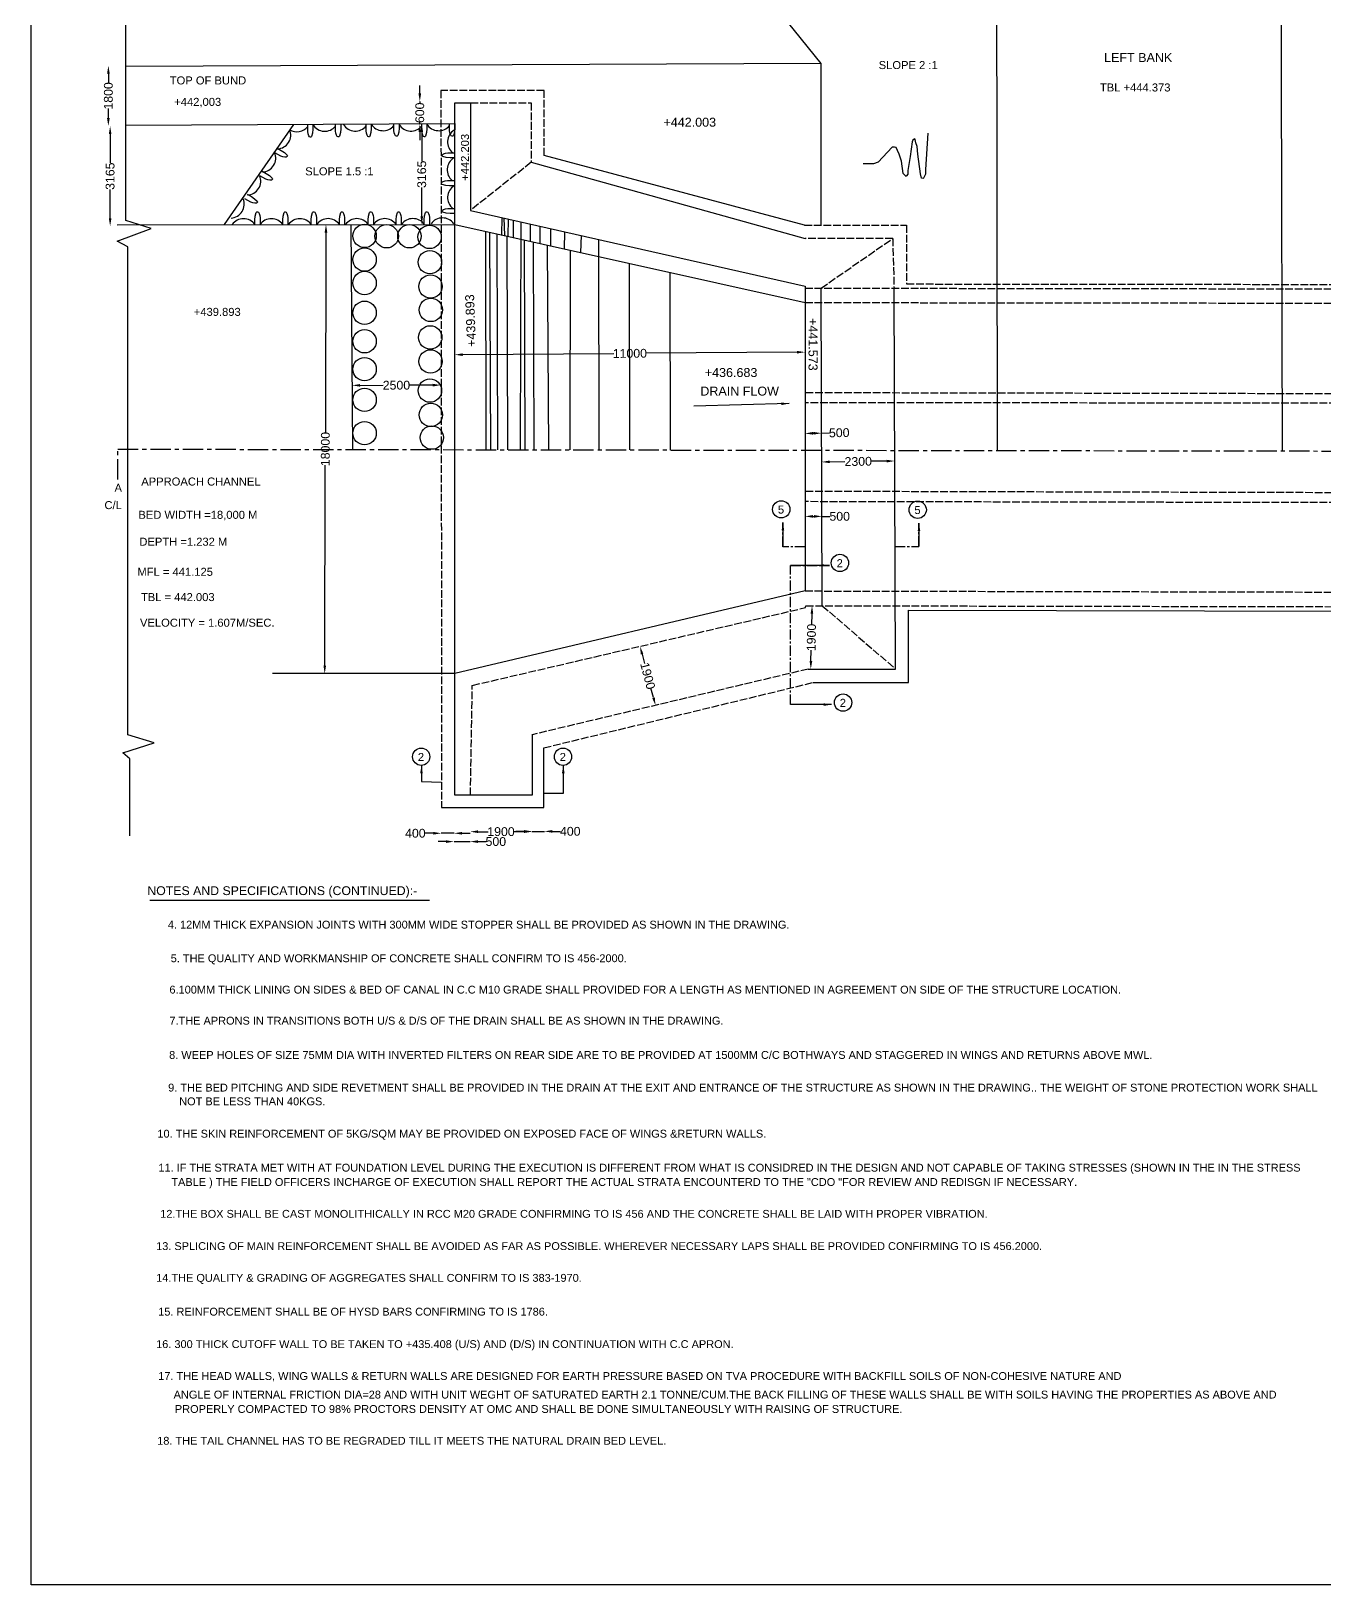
# Model space of a CAD drawing. Header units: millimetres. Extents: x 840 to 122466, y 1390 to 86476.
# Drawn here: x 840 to 41247, y 1390 to 49930 of the extents above; entities that cross this region are included whole.
import ezdxf

# ---------------------------------------------------------------- set-up
doc = ezdxf.new("R2010")
doc.units = ezdxf.units.MM
doc.linetypes.add('ACAD_ISO02W100', pattern=[15, 12, -3])
doc.linetypes.add('CENTER', pattern=[50.8, 31.75, -6.35, 6.35, -6.35])
for name, color, linetype in [('DIM', 7, 'Continuous'), ('DWG', 7, 'Continuous'), ('TXT', 7, 'Continuous')]:
    doc.layers.add(name, color=color, linetype=linetype)
doc.styles.get("Standard").update_dxf_attribs({"font": 'ARIAL.TTF'})
doc.dimstyles.new('ISO-25', dxfattribs={"dimtxt": 275, "dimasz": 250, "dimexe": 1.25, "dimexo": 0.625, "dimtad": 0, "dimdec": 0, "dimtxsty": 'Standard', "dimcen": 2.5, "dimse1": 1, "dimse2": 1, "dimadec": 0, "dimazin": 0, "dimtfac": 1, "dimtdec": 0, "dimtmove": 0, "dimatfit": 3, "dimfxl": 0, "dimarcsym": 0})

# ---------------------------------------------------------------- blocks, each defined once
blk = doc.blocks.new('*D33')
at = {"layer": 'Defpoints', "color": 0, "transparency": 16777216}
for p in [(13041, 47025), (13120, 47025), (13120, 43889)]:
    blk.add_point(p, dxfattribs=at)
at = {"layer": 'DIM', "color": 0, "lineweight": -2, "transparency": 16777216}
for p, q in [((13041, 46775), (13041, 45869)), ((13041, 44139), (13041, 45045))]:
    blk.add_line(p, q, dxfattribs=at)
at = {"layer": 'DIM', "color": 0, "transparency": 16777216}
for points in [[(13000, 46775), (13083, 46775), (13041, 47025)], [(13000, 44139), (13083, 44139), (13041, 43889)]]:
    blk.add_solid(points, dxfattribs=at)
at = {"layer": 'DIM', "color": 0, "transparency": 16777216, "insert": (13041, 45457), "char_height": 275, "attachment_point": 5, "rotation": 90}
blk.add_mtext('3165', dxfattribs=at)
blk = doc.blocks.new('*D34')
at = {"layer": 'Defpoints', "color": 0, "transparency": 16777216}
for p in [(12980, 47730), (13041, 47730), (13041, 47025)]:
    blk.add_point(p, dxfattribs=at)
at = {"layer": 'DIM', "color": 0, "lineweight": -2, "transparency": 16777216}
for p, q in [((12980, 47980), (12980, 48230)), ((12980, 47730), (12980, 47682)), ((12980, 47025), (12980, 47073)), ((12980, 46775), (12980, 46525))]:
    blk.add_line(p, q, dxfattribs=at)
at = {"layer": 'DIM', "color": 0, "transparency": 16777216}
for points in [[(12938, 47980), (13022, 47980), (12980, 47730)], [(12938, 46775), (13022, 46775), (12980, 47025)]]:
    blk.add_solid(points, dxfattribs=at)
at = {"layer": 'DIM', "color": 0, "transparency": 16777216, "insert": (12980, 47377), "char_height": 275, "attachment_point": 5, "rotation": 90}
blk.add_mtext('600', dxfattribs=at)
blk = doc.blocks.new('*D35')
at = {"layer": 'Defpoints', "color": 0, "transparency": 16777216}
for p in [(13633, 38870), (13633, 38837), (10866, 38830)]:
    blk.add_point(p, dxfattribs=at)
at = {"layer": 'DIM', "color": 0, "lineweight": -2, "transparency": 16777216}
for p, q in [((11116, 38863), (11836, 38865)), ((13383, 38869), (12663, 38867))]:
    blk.add_line(p, q, dxfattribs=at)
at = {"layer": 'DIM', "color": 0, "transparency": 16777216}
for points in [[(11116, 38905), (11116, 38822), (10866, 38863)], [(13383, 38911), (13383, 38828), (13633, 38870)]]:
    blk.add_solid(points, dxfattribs=at)
at = {"layer": 'DIM', "color": 0, "transparency": 16777216, "insert": (12250, 38866), "char_height": 275, "attachment_point": 5, "rotation": 0.1532}
blk.add_mtext('2500', dxfattribs=at)
blk = doc.blocks.new('*D36')
at = {"layer": 'Defpoints', "color": 0, "transparency": 16777216}
for p in [(10050, 43887), (10200, 43886), (10160, 29860)]:
    blk.add_point(p, dxfattribs=at)
at = {"layer": 'DIM', "color": 0, "lineweight": -2, "transparency": 16777216}
for p, q in [((10049, 43637), (10031, 37378)), ((10011, 30110), (10029, 36369))]:
    blk.add_line(p, q, dxfattribs=at)
at = {"layer": 'DIM', "color": 0, "transparency": 16777216}
for points in [[(10008, 43637), (10091, 43637), (10050, 43887)], [(9969, 30111), (10052, 30110), (10010, 29860)]]:
    blk.add_solid(points, dxfattribs=at)
at = {"layer": 'DIM', "color": 0, "transparency": 16777216, "insert": (10030, 36874), "char_height": 275, "attachment_point": 5, "rotation": 89.8367}
blk.add_mtext('18000', dxfattribs=at)
blk = doc.blocks.new('*D37')
at = {"layer": 'Defpoints', "color": 0, "transparency": 16777216}
for p in [(25010, 39900), (25010, 39850), (14070, 39770)]:
    blk.add_point(p, dxfattribs=at)
at = {"layer": 'DIM', "color": 0, "lineweight": -2, "transparency": 16777216}
for p, q in [((14320, 39822), (19035, 39856)), ((24760, 39898), (20044, 39864))]:
    blk.add_line(p, q, dxfattribs=at)
at = {"layer": 'DIM', "color": 0, "transparency": 16777216}
for points in [[(14319, 39863), (14320, 39780), (14070, 39820)], [(24759, 39940), (24760, 39857), (25010, 39900)]]:
    blk.add_solid(points, dxfattribs=at)
at = {"layer": 'DIM', "color": 0, "transparency": 16777216, "insert": (19540, 39860), "char_height": 275, "attachment_point": 5, "rotation": 0.419}
blk.add_mtext('11000', dxfattribs=at)
blk = doc.blocks.new('*D38')
at = {"layer": 'Defpoints', "color": 0, "transparency": 16777216}
for p in [(25010, 37180), (25525, 37370), (25529, 37190)]:
    blk.add_point(p, dxfattribs=at)
at = {"layer": 'DIM', "color": 0, "lineweight": -2, "transparency": 16777216}
for p, q in [((25256, 37365), (25276, 37365)), ((25525, 37370), (25775, 37375))]:
    blk.add_line(p, q, dxfattribs=at)
at = {"layer": 'DIM', "color": 0, "transparency": 16777216}
for points in [[(25256, 37406), (25257, 37323), (25006, 37360)], [(25275, 37407), (25276, 37323), (25525, 37370)]]:
    blk.add_solid(points, dxfattribs=at)
at = {"layer": 'DIM', "color": 0, "transparency": 16777216, "insert": (26079, 37381), "char_height": 275, "attachment_point": 5, "rotation": 1.1256}
blk.add_mtext('500', dxfattribs=at)
blk = doc.blocks.new('*D39')
at = {"layer": 'Defpoints', "color": 0, "transparency": 16777216}
for p in [(25532, 36430), (27812, 36500), (27813, 36460)]:
    blk.add_point(p, dxfattribs=at)
at = {"layer": 'DIM', "color": 0, "lineweight": -2, "transparency": 16777216}
for p, q in [((25781, 36473), (26259, 36480)), ((27562, 36497), (27085, 36490))]:
    blk.add_line(p, q, dxfattribs=at)
at = {"layer": 'DIM', "color": 0, "transparency": 16777216}
for points in [[(25781, 36515), (25782, 36432), (25532, 36470)], [(27562, 36538), (27563, 36455), (27812, 36500)]]:
    blk.add_solid(points, dxfattribs=at)
at = {"layer": 'DIM', "color": 0, "transparency": 16777216, "insert": (26672, 36485), "char_height": 275, "attachment_point": 5, "rotation": 0.7547}
blk.add_mtext('2300', dxfattribs=at)
blk = doc.blocks.new('*D40')
at = {"layer": 'Defpoints', "color": 0, "transparency": 16777216}
for p in [(25010, 34710), (25539, 34770), (25539, 34710)]:
    blk.add_point(p, dxfattribs=at)
at = {"layer": 'DIM', "color": 0, "lineweight": -2, "transparency": 16777216}
for p, q in [((25260, 34770), (25289, 34770)), ((25539, 34770), (25789, 34770))]:
    blk.add_line(p, q, dxfattribs=at)
at = {"layer": 'DIM', "color": 0, "transparency": 16777216}
for points in [[(25260, 34812), (25260, 34728), (25010, 34770)], [(25289, 34812), (25289, 34728), (25539, 34770)]]:
    blk.add_solid(points, dxfattribs=at)
at = {"layer": 'DIM', "color": 0, "transparency": 16777216, "insert": (26093, 34770), "char_height": 275, "attachment_point": 5, "rotation": 359.9995}
blk.add_mtext('500', dxfattribs=at)
blk = doc.blocks.new('*D41')
at = {"layer": 'Defpoints', "color": 0, "transparency": 16777216}
for p in [(25150, 31980), (25110, 30000), (25190, 29998)]:
    blk.add_point(p, dxfattribs=at)
at = {"layer": 'DIM', "color": 0, "lineweight": -2, "transparency": 16777216}
for p, q in [((25225, 31728), (25218, 31386)), ((25195, 30248), (25202, 30591))]:
    blk.add_line(p, q, dxfattribs=at)
at = {"layer": 'DIM', "color": 0, "transparency": 16777216}
for points in [[(25183, 31729), (25267, 31727), (25230, 31978)], [(25153, 30249), (25237, 30247), (25190, 29998)]]:
    blk.add_solid(points, dxfattribs=at)
at = {"layer": 'DIM', "color": 0, "transparency": 16777216, "insert": (25210, 30988), "char_height": 275, "attachment_point": 5, "rotation": 88.8415}
blk.add_mtext('1900', dxfattribs=at)
blk = doc.blocks.new('*D42')
at = {"layer": 'Defpoints', "color": 0, "transparency": 16777216}
for p in [(19897, 30722), (20341, 28865), (20379, 28875)]:
    blk.add_point(p, dxfattribs=at)
at = {"layer": 'DIM', "color": 0, "lineweight": -2, "transparency": 16777216}
for p, q in [((19922, 30470), (19999, 30173)), ((20277, 29107), (20200, 29403))]:
    blk.add_line(p, q, dxfattribs=at)
at = {"layer": 'DIM', "color": 0, "transparency": 16777216}
for points in [[(19962, 30480), (19881, 30459), (19858, 30712)], [(20318, 29117), (20237, 29096), (20341, 28865)]]:
    blk.add_solid(points, dxfattribs=at)
at = {"layer": 'DIM', "color": 0, "transparency": 16777216, "insert": (20099, 29788), "char_height": 275, "attachment_point": 5, "rotation": 284.6289}
blk.add_mtext('1900', dxfattribs=at)
blk = doc.blocks.new('*D43')
at = {"layer": 'Defpoints', "color": 0, "transparency": 16777216}
for p in [(13650, 24870), (13650, 24840), (14050, 24840)]:
    blk.add_point(p, dxfattribs=at)
at = {"layer": 'DIM', "color": 0, "lineweight": -2, "transparency": 16777216}
for p, q in [((13400, 24870), (13150, 24870)), ((14050, 24870), (13650, 24870)), ((14300, 24870), (14550, 24870))]:
    blk.add_line(p, q, dxfattribs=at)
at = {"layer": 'DIM', "color": 0, "transparency": 16777216}
for points in [[(13400, 24912), (13400, 24828), (13650, 24870)], [(14300, 24912), (14300, 24828), (14050, 24870)]]:
    blk.add_solid(points, dxfattribs=at)
at = {"layer": 'DIM', "color": 0, "transparency": 16777216, "insert": (12841, 24870), "char_height": 275, "attachment_point": 5}
blk.add_mtext('400', dxfattribs=at)
blk = doc.blocks.new('*D44')
at = {"layer": 'Defpoints', "color": 0, "transparency": 16777216}
for p in [(14050, 24870), (14550, 24870), (14550, 24610)]:
    blk.add_point(p, dxfattribs=at)
at = {"layer": 'DIM', "color": 0, "lineweight": -2, "transparency": 16777216}
for p, q in [((13800, 24610), (13550, 24610)), ((14050, 24610), (14550, 24610)), ((14800, 24610), (15050, 24610))]:
    blk.add_line(p, q, dxfattribs=at)
at = {"layer": 'DIM', "color": 0, "transparency": 16777216}
for points in [[(13800, 24652), (13800, 24568), (14050, 24610)], [(14800, 24652), (14800, 24568), (14550, 24610)]]:
    blk.add_solid(points, dxfattribs=at)
at = {"layer": 'DIM', "color": 0, "transparency": 16777216, "insert": (15354, 24610), "char_height": 275, "attachment_point": 5}
blk.add_mtext('500', dxfattribs=at)
blk = doc.blocks.new('*D45')
at = {"layer": 'Defpoints', "color": 0, "transparency": 16777216}
for p in [(14550, 24870), (16480, 24920), (16480, 24870)]:
    blk.add_point(p, dxfattribs=at)
at = {"layer": 'DIM', "color": 0, "lineweight": -2, "transparency": 16777216}
for p, q in [((14800, 24920), (15117, 24920)), ((16230, 24920), (15913, 24920))]:
    blk.add_line(p, q, dxfattribs=at)
at = {"layer": 'DIM', "color": 0, "transparency": 16777216}
for points in [[(14800, 24962), (14800, 24878), (14550, 24920)], [(16230, 24962), (16230, 24878), (16480, 24920)]]:
    blk.add_solid(points, dxfattribs=at)
at = {"layer": 'DIM', "color": 0, "transparency": 16777216, "insert": (15515, 24920), "char_height": 275, "attachment_point": 5}
blk.add_mtext('1900', dxfattribs=at)
blk = doc.blocks.new('*D46')
at = {"layer": 'Defpoints', "color": 0, "transparency": 16777216}
for p in [(16480, 24920), (16870, 24930), (16870, 24920)]:
    blk.add_point(p, dxfattribs=at)
at = {"layer": 'DIM', "color": 0, "lineweight": -2, "transparency": 16777216}
for p, q in [((16230, 24930), (15980, 24930)), ((16480, 24930), (16870, 24930)), ((17120, 24930), (17370, 24930))]:
    blk.add_line(p, q, dxfattribs=at)
at = {"layer": 'DIM', "color": 0, "transparency": 16777216}
for points in [[(16230, 24972), (16230, 24888), (16480, 24930)], [(17120, 24972), (17120, 24888), (16870, 24930)]]:
    blk.add_solid(points, dxfattribs=at)
at = {"layer": 'DIM', "color": 0, "transparency": 16777216, "insert": (17679, 24930), "char_height": 275, "attachment_point": 5}
blk.add_mtext('400', dxfattribs=at)
blk = doc.blocks.new('*D68')
at = {"layer": 'Defpoints', "color": 0, "transparency": 16777216}
for p in [(3254, 48850), (3254, 46960), (3254, 46960)]:
    blk.add_point(p, dxfattribs=at)
at = {"layer": 'DIM', "color": 0, "lineweight": -2, "transparency": 16777216}
for p, q in [((3254, 48600), (3254, 48303)), ((3254, 47210), (3254, 47507))]:
    blk.add_line(p, q, dxfattribs=at)
at = {"layer": 'DIM', "color": 0, "transparency": 16777216}
for points in [[(3212, 48600), (3295, 48600), (3254, 48850)], [(3212, 47210), (3295, 47210), (3254, 46960)]]:
    blk.add_solid(points, dxfattribs=at)
at = {"layer": 'DIM', "color": 0, "transparency": 16777216, "insert": (3254, 47905), "char_height": 275, "attachment_point": 5, "rotation": 90}
blk.add_mtext('1800', dxfattribs=at)
blk = doc.blocks.new('*D69')
at = {"layer": 'Defpoints', "color": 0, "transparency": 16777216}
for p in [(3254, 46960), (3254, 43835), (3308, 43835)]:
    blk.add_point(p, dxfattribs=at)
at = {"layer": 'DIM', "color": 0, "lineweight": -2, "transparency": 16777216}
for p, q in [((3308, 46710), (3308, 45809)), ((3308, 44085), (3308, 44985))]:
    blk.add_line(p, q, dxfattribs=at)
at = {"layer": 'DIM', "color": 0, "transparency": 16777216}
for points in [[(3267, 46710), (3350, 46710), (3308, 46960)], [(3267, 44085), (3350, 44085), (3308, 43835)]]:
    blk.add_solid(points, dxfattribs=at)
at = {"layer": 'DIM', "color": 0, "transparency": 16777216, "insert": (3308, 45397), "char_height": 275, "attachment_point": 5, "rotation": 90}
blk.add_mtext('3165', dxfattribs=at)

msp = doc.modelspace()

# ---------------------------------------------------------------- linework, layer by layer
msp.add_lwpolyline([(122464.4, 1390), (839.7, 1390), (839.7, 86475.6), (122464.4, 86475.6)], close=True)
at = {"layer": 'DWG'}
for points in [[(31020, 36827.5), (30990, 60220)], [(39920, 36813.8), (39860, 60240)], [(3920, 24790), (3920, 27200), (3710, 27380), (4680, 27700), (3860, 27950), (3860, 43190), (3530, 43370), (4590, 43760), (3800, 44010), (3800, 60170)], [(25510, 48920), (21960, 53320), (3800, 53260)], [(25510, 43870), (25510, 48920), (3800, 48821.7)], [(16490, 27970), (16490, 26060), (14070, 26060), (14070, 47690), (14560, 47690), (14560, 44330), (25010, 41960), (25010, 32440), (14070, 29860), (8380, 29860)], [(3800, 46990), (14070, 47040)], [(9030.1, 47015.5), (6870, 43883.2)], [(9641.4, 47007.7), (9641.4, 46862.6), (9631.4, 46742.6), (9601.4, 46632.6), (9581.4, 46612.6), (9561.4, 46612.6), (9531.4, 46622.6), (9511.4, 46662.6), (9491.4, 46722.6), (9481.4, 46792.6), (9481.4, 47007.6)], [(10509.9, 47022.7), (10509.9, 46877.6), (10499.9, 46757.6), (10469.9, 46647.6), (10449.9, 46627.6), (10429.9, 46627.6), (10399.9, 46637.6), (10379.9, 46677.6), (10359.9, 46737.6), (10349.9, 46807.6), (10349.9, 47022.5)], [(11464.3, 47025.1), (11464.3, 46880), (11454.3, 46760), (11424.3, 46650), (11404.3, 46630), (11384.3, 46630), (11354.3, 46640), (11334.3, 46680), (11314.3, 46740), (11304.3, 46810), (11304.3, 47024.9)], [(12332.9, 47040), (12332.9, 46894.9), (12322.9, 46774.9), (12292.9, 46664.9), (12272.9, 46644.9), (12252.9, 46644.9), (12222.9, 46654.9), (12202.9, 46694.9), (12182.9, 46754.9), (12172.9, 46824.9), (12172.9, 47039.8)], [(13201.4, 47025.1), (13201.4, 46880), (13191.4, 46760), (13161.4, 46650), (13141.4, 46630), (13121.4, 46630), (13091.4, 46640), (13071.4, 46680), (13051.4, 46740), (13041.4, 46810), (13041.4, 47024.9)], [(14070, 47040), (14070, 46894.9), (14060, 46774.9), (14030, 46664.9), (14010, 46644.9), (13990, 46644.9), (13960, 46654.9), (13940, 46694.9), (13920, 46754.9), (13910, 46824.9), (13910, 47039.8)], [(28850, 46740), (28770, 45610), (28770, 45460), (28710, 45340), (28700, 45320), (28650, 45340), (28620, 45470), (28530, 46080), (28510, 46320), (28470, 46440), (28450, 46540), (28440, 46560), (28420, 46550), (28380, 46520), (28360, 46470), (28290, 46010), (28220, 45570), (28220, 45460), (28180, 45410), (28170, 45390), (28080, 45480), (28020, 45870), (27950, 46090), (27900, 46200), (27860, 46290), (27800, 46300), (27730, 46300), (27300, 45840), (27150, 45780), (26830, 45780)], [(8525.6, 46270.4), (8652.8, 46200.6), (8753.2, 46134.1), (8835.2, 46055), (8843.1, 46027.8), (8833.5, 46010.3), (8810.3, 45988.8), (8765.6, 45990.5), (8703.4, 46001.8), (8637.2, 46026.7), (8448.8, 46130)], [(14070, 45967.1), (13924.9, 45967.1), (13804.9, 45977.1), (13694.9, 46007.1), (13674.9, 46027.1), (13674.9, 46047.1), (13684.9, 46077.1), (13724.9, 46097.1), (13784.9, 46117.1), (13854.9, 46127.1), (14069.8, 46127.1)], [(16460, 45830), (25020, 43450)], [(24990, 43870), (16860, 46040)], [(8058.4, 45550.5), (8185.6, 45480.7), (8286, 45414.3), (8368.1, 45335.1), (8376, 45307.9), (8366.4, 45290.4), (8343.2, 45268.9), (8298.5, 45270.6), (8236.3, 45281.9), (8170.1, 45306.8), (7981.6, 45410.1)], [(14055.1, 45098.6), (13910, 45098.6), (13790, 45108.6), (13680, 45138.6), (13660, 45158.6), (13660, 45178.6), (13670, 45208.6), (13710, 45228.6), (13770, 45248.6), (13840, 45258.6), (14054.9, 45258.6)], [(7591.3, 44830.6), (7718.5, 44760.8), (7818.9, 44694.4), (7900.9, 44615.2), (7908.8, 44588), (7899.2, 44570.5), (7876, 44549), (7831.3, 44550.7), (7769.1, 44562), (7702.9, 44586.9), (7514.5, 44690.2)], [(7830, 43884.1), (7830, 44029.2), (7840, 44149.2), (7870, 44259.2), (7890, 44279.2), (7910, 44279.2), (7940, 44269.2), (7960, 44229.2), (7980, 44169.2), (7990, 44099.2), (7990, 43884.2)], [(8700, 43884.9), (8700, 44030), (8710, 44150), (8740, 44260), (8760, 44280), (8780, 44280), (8810, 44270), (8830, 44230), (8850, 44170), (8860, 44100), (8860, 43885.1)], [(9590, 43885.7), (9590, 44030.8), (9600, 44150.8), (9630, 44260.8), (9650, 44280.8), (9670, 44280.8), (9700, 44270.8), (9720, 44230.8), (9740, 44170.8), (9750, 44100.8), (9750, 43885.9)], [(10470, 43886.6), (10470, 44031.7), (10480, 44151.7), (10510, 44261.7), (10530, 44281.7), (10550, 44281.7), (10580, 44271.7), (10600, 44231.7), (10620, 44171.7), (10630, 44101.7), (10630, 43886.7)], [(11370, 43887.4), (11370, 44032.5), (11380, 44152.5), (11410, 44262.5), (11430, 44282.5), (11450, 44282.5), (11480, 44272.5), (11500, 44232.5), (11520, 44172.5), (11530, 44102.5), (11530, 43887.6)], [(12240, 43888.3), (12240, 44033.4), (12250, 44153.4), (12280, 44263.4), (12300, 44283.4), (12320, 44283.4), (12350, 44273.4), (12370, 44233.4), (12390, 44173.4), (12400, 44103.4), (12400, 43888.4)], [(13120, 43889.1), (13120, 44034.2), (13130, 44154.2), (13160, 44264.2), (13180, 44284.2), (13200, 44284.2), (13230, 44274.2), (13250, 44234.2), (13270, 44174.2), (13280, 44104.2), (13280, 43889.3)], [(14070, 44230), (13924.9, 44230), (13804.9, 44240), (13694.9, 44270), (13674.9, 44290), (13674.9, 44310), (13684.9, 44340), (13724.9, 44360), (13784.9, 44380), (13854.9, 44390), (14069.8, 44390)], [(3530, 43880), (14070, 43890), (25010, 41450)], [(10830, 43886.9), (10880, 36858.7)], [(15542.6, 43561.6), (15546.9, 44106.2)], [(15606.1, 44092.8), (15628.3, 43542.4)], [(15737.4, 43518.1), (15744.8, 44061.3)], [(15891.8, 44028), (15898.3, 43482.2)], [(16120, 36850.6), (16144.7, 43970.6)], [(16421.8, 43907.8), (16430.8, 43363.5)], [(16725.2, 43838.9), (16731.4, 43296.4)], [(17058.5, 43763.4), (17058.5, 43223.5)], [(15050, 36852.2), (15042.9, 43673)], [(15160.4, 43646.8), (15190, 36852)], [(15420, 36851.6), (15392.2, 43595.1)], [(15698.2, 43526.9), (15720.1, 36851.2)], [(16239.2, 43406.2), (16260.1, 36850.3)], [(16550, 36849.9), (16530.3, 43341.3)], [(16961.2, 43245.2), (17000, 36849.2)], [(17498.5, 43663.6), (17487.3, 43127.8)], [(18019, 43545.5), (18002.9, 43012.8)], [(18558.5, 43423.2), (18570, 36846.8)], [(17679.9, 36848.1), (17688.4, 43083)], [(19540, 36845.3), (19529.4, 42672.4)], [(20785, 42392.3), (20800.1, 36843.3)], [(25110, 30000), (27840, 30000), (27790, 41896.3)], [(25550, 31979), (25510, 41899.3)], [(25260, 29580), (28240, 29580), (28240, 31840), (74470, 31740)], [(13660, 25680), (16850, 25680), (16850, 27540)]]:
    msp.add_lwpolyline(points, dxfattribs=at)
at = {"layer": 'DWG', "linetype": 'ACAD_ISO02W100', "ltscale": 20}
for points in [[(16860, 46040), (16860, 48070), (13640, 48070), (13660, 25680)], [(14560, 47690), (16460, 47690), (16460, 45830), (14560, 44330)], [(24990, 43870), (28180, 43870), (28180, 42030), (74490, 41980), (74490, 43760), (77650, 43760)], [(25510, 41899.3), (27750, 43450), (25020, 43450)], [(27750, 43450), (27790, 41896.3)], [(25010, 41900), (77640, 41830)], [(25010, 41450), (77620, 41390)], [(25030, 38640), (77620, 38540)], [(77620, 38270), (25010, 38320)], [(25030, 35560), (77620, 35430)], [(77620, 35130), (25010, 35230)], [(25010, 32440), (77620, 32330), (85080, 29780), (99528.5, 29730.2)], [(14560, 26060), (14620, 29490), (25030, 31920), (25040, 31980), (46430, 31940), (56960, 31940), (69160, 31910), (77620, 31870)], [(25550, 31979), (27840, 30000)], [(25110, 30000), (16490, 27950)], [(16850, 27540), (25260, 29580)]]:
    msp.add_lwpolyline(points, dxfattribs=at)
at = {"layer": 'DWG', "linetype": 'CENTER', "ltscale": 20}
msp.add_lwpolyline([(3550, 35920), (3550, 36870), (100540, 36720), (100540, 36350)], dxfattribs=at)
at = {"layer": 'DWG', "linetype": 'CENTER', "ltscale": 10}
for points in [[(25010, 33820), (24320, 33820), (24320, 34580)], [(27823.9, 33829.9), (28570, 33829.9), (28570, 34560)], [(25840, 28890), (24560, 28890), (24560, 33240), (25770, 33240)]]:
    msp.add_lwpolyline(points, dxfattribs=at)
at = {"layer": 'DWG'}
for centre in [(11255, 43530), (11945, 43520), (12655, 43520), (13285, 43500), (11255, 42790), (13295, 42710), (11255, 42060), (13315, 41950), (11255, 41130), (13325, 41220), (11255, 40240), (13305, 40360), (13315, 39610), (11255, 39370), (13295, 38700), (11255, 38410), (13325, 37940), (11255, 37370), (13355, 37230)]:
    msp.add_circle(centre, 365.1, dxfattribs=at)
for centre, start, end in [((8514, 46684.5), 272.8438, 22.37354), ((9143.1, 47220.4), 238.48777, 321.11334), ((10011.6, 47235.4), 211.5836, 321.11334), ((10966, 47237.8), 211.5836, 321.11334), ((11834.6, 47252.7), 211.5836, 321.11334), ((12703.1, 47237.8), 211.5836, 321.11334), ((13571.7, 47252.7), 211.5836, 321.11334), ((14282.7, 46465.4), 121.5836, 231.11334), ((8046.8, 45964.6), 272.8438, 22.37354), ((14267.8, 45596.9), 121.5836, 231.11334), ((7579.7, 45244.7), 272.8438, 22.37354), ((7062.6, 44524.8), 272.8438, 22.37354), ((14282.7, 44728.3), 121.5836, 231.11334), ((7475.2, 43633), 35.28949, 144.81923), ((8345.2, 43633.8), 35.28949, 144.81923), ((9235.2, 43634.7), 35.28949, 144.81923), ((10115.2, 43635.5), 35.28949, 144.81923), ((11015.2, 43636.4), 35.28949, 144.81923), ((11885.2, 43637.2), 35.28949, 144.81923), ((12765.3, 43638), 35.28949, 144.81923), ((13685.2, 43658.8), 35.28949, 144.81923)]:
    msp.add_arc(centre, 434.6, start, end, dxfattribs=at)
at = {"layer": 'TXT'}
msp.add_line((4550, 22780), (13280, 22780), dxfattribs=at)
for centre in [(24267.2, 34989.9), (28529.2, 34975.4), (26101, 33315.1), (26198.8, 28953), (13022.7, 27262.3), (17452.2, 27262.3)]:
    msp.add_circle(centre, 270, dxfattribs=at)

# ---------------------------------------------------------------- texts
for s, height, p in [('LEFT BANK', 280, (34350.7, 48963.4)), ('SLOPE 2 :1', 250, (27310.7, 48743.4)), ('TOP OF BUND', 250, (5170.7, 48263.4)), ('TBL +444.373', 250, (34220.7, 48043.4)), ('+442,003', 250, (5310.7, 47593.4)), ('+442.003', 280, (20590.7, 46943.4)), ('SLOPE 1.5 :1', 250, (9400.7, 45423.4)), ('+439.893', 250, (5920.7, 41033.4)), ('+436.683', 280, (21880.7, 39123.4)), ('DRAIN FLOW', 280, (21740.7, 38543.4)), ('APPROACH CHANNEL', 250, (4280.7, 35733.4)), ('A', 250, (3445.4, 35538.4)), ('C/L', 250, (3130.8, 34996.7)), ('5', 250, (24163.5, 34857.2)), ('5', 250, (28425.4, 34842.6)), ('BED WIDTH =18,000 M', 250, (4190.7, 34693.4)), ('DEPTH =1.232 M', 250, (4220.7, 33853.4)), ('MFL = 441.125', 250, (4160.7, 32913.4)), ('2', 250, (25997.3, 33182.4)), ('TBL = 442.003', 250, (4270.7, 32123.4)), ('VELOCITY = 1.607M/SEC.', 250, (4240.7, 31323.4)), ('2', 250, (26095.1, 28820.3)), ('2', 250, (12919, 27129.6)), ('2', 250, (17348.5, 27129.6)), ('NOTES AND SPECIFICATIONS (CONTINUED):-', 275, (4470, 22940)), ('4. 12MM THICK EXPANSION JOINTS WITH 300MM WIDE STOPPER SHALL BE PROVIDED AS SHOWN IN THE DRAWING.', 245, (5110.7, 21893.4)), ('5. THE QUALITY AND WORKMANSHIP OF CONCRETE SHALL CONFIRM TO IS 456-2000.', 245, (5200.7, 20843.4)), ('6.100MM THICK LINING ON SIDES & BED OF CANAL IN C.C M10 GRADE SHALL PROVIDED FOR A LENGTH AS MENTIONED IN AGREEMENT ON SIDE OF THE STRUCTURE LOCATION.', 245, (5160.7, 19863.4)), ('7.THE APRONS IN TRANSITIONS BOTH U/S & D/S OF THE DRAIN SHALL BE AS SHOWN IN THE DRAWING.', 245, (5160.7, 18893.4)), ('8. WEEP HOLES OF SIZE 75MM DIA WITH INVERTED FILTERS ON REAR SIDE ARE TO BE PROVIDED AT 1500MM C/C BOTHWAYS AND STAGGERED IN WINGS AND RETURNS ABOVE MWL.', 245, (5150.7, 17823.4)), ('9. THE BED PITCHING AND SIDE REVETMENT SHALL BE PROVIDED IN THE DRAIN AT THE EXIT AND ENTRANCE OF THE STRUCTURE AS SHOWN IN THE DRAWING.. THE WEIGHT OF STONE PROTECTION WORK SHALL', 245, (5120.7, 16803.4)), ('NOT BE LESS THAN 40KGS.', 245, (5466, 16373.4)), ('10. THE SKIN REINFORCEMENT OF 5KG/SQM MAY BE PROVIDED ON EXPOSED FACE OF WINGS &RETURN WALLS.', 245, (4784.9, 15363.4)), ('11. IF THE STRATA MET WITH AT FOUNDATION LEVEL DURING THE EXECUTION IS DIFFERENT FROM WHAT IS CONSIDRED IN THE DESIGN AND NOT CAPABLE OF TAKING STRESSES (SHOWN IN THE IN THE STRESS', 245, (4817.1, 14302.3)), ('TABLE ) THE FIELD OFFICERS INCHARGE OF EXECUTION SHALL REPORT THE ACTUAL STRATA ENCOUNTERD TO THE "CDO "FOR REVIEW AND REDISGN IF NECESSARY.', 245, (5220.7, 13853.4)), ('12.THE BOX SHALL BE CAST MONOLITHICALLY IN RCC M20 GRADE CONFIRMING TO IS 456 AND THE CONCRETE SHALL BE LAID WITH PROPER VIBRATION.', 245, (4872, 12859.7)), ('13. SPLICING OF MAIN REINFORCEMENT SHALL BE AVOIDED AS FAR AS POSSIBLE. WHEREVER NECESSARY LAPS SHALL BE PROVIDED CONFIRMING TO IS 456.2000.', 245, (4744.9, 11851.5)), ('14.THE QUALITY & GRADING OF AGGREGATES SHALL CONFIRM TO IS 383-1970.', 245, (4746, 10859.7)), ('15. REINFORCEMENT SHALL BE OF HYSD BARS CONFIRMING TO IS 1786.', 245, (4809.7, 9803.4)), ('16. 300 THICK CUTOFF WALL TO BE TAKEN TO +435.408 (U/S) AND (D/S) IN CONTINUATION WITH C.C APRON.', 245, (4744.9, 8789.7)), ('17. THE HEAD WALLS, WING WALLS & RETURN WALLS ARE DESIGNED FOR EARTH PRESSURE BASED ON TVA PROCEDURE WITH BACKFILL SOILS OF NON-COHESIVE NATURE AND', 245, (4809.7, 7793.4)), ('ANGLE OF INTERNAL FRICTION DIA=28 AND WITH UNIT WEGHT OF SATURATED EARTH 2.1 TONNE/CUM.THE BACK FILLING OF THESE WALLS SHALL BE WITH SOILS HAVING THE PROPERTIES AS ABOVE AND', 245, (5290.7, 7213.4)), ('PROPERLY COMPACTED TO 98%%% PROCTORS DENSITY AT OMC AND SHALL BE DONE SIMULTANEOUSLY WITH RAISING OF STRUCTURE.', 245, (5330.7, 6763.4)), ('18. THE TAIL CHANNEL HAS TO BE REGRADED TILL IT MEETS THE NATURAL DRAIN BED LEVEL.', 245, (4778.3, 5770.8))]:
    msp.add_text(s, height=height, dxfattribs=at).set_placement(p)
for s, height, rotation, p in [('+442.203', 250, 90, (14514.8, 45252.3)), ('+439.893', 280, 92.17605, (14734.9, 40069.3)), ('+441.573', 280, 270, (25120.4, 40963.8))]:
    msp.add_text(s, height=height, rotation=rotation, dxfattribs=at).set_placement(p)

# ---------------------------------------------------------------- dimensions: what is measured, and where the dimension line sits
at = {"layer": 'DIM'}
for p1, p2, distance, text, picture, middle in [((3253.7, 48849.9), (3253.7, 46959.5), 0, '1800', '*D68', (3253.7, 47904.7)), ((13041.4, 47024.9), (13041.4, 47730), 61.4, '600', '*D34', (12980, 47377.5)), ((3253.7, 46959.5), (3253.7, 43835), 54.7, '3165', '*D69', (3308.4, 45397.3)), ((13120, 43889.1), (13120, 47024.9), 78.6, '3165', '*D33', (13041.4, 45457)), ((10160, 29860), (10200, 43886.3), 150, '18000', '*D36', (10030, 36873.6)), ((14070, 39770), (25010, 39850), 50, '11000', '*D37', (19539.6, 39860)), ((10866, 38829.9), (13633.3, 38837.3), 32.7, '2500', '*D35', (12249.6, 38866.3)), ((25010, 37180), (25529, 37190.2), 179.7, '500', '*D38', (26079.3, 37380.8)), ((25532, 36430), (27812.9, 36460.1), 40, '2300', '*D39', (26671.9, 36485)), ((25010, 34710), (25539, 34710), 60, '500', '*D40', (26092.9, 34770)), ((25150, 31979.8), (25110, 30000), 80, '1900', '*D41', (25210, 30988.3)), ((19897.2, 30721.9), (20379.3, 28875), -40.1, '1900', '*D42', (20099.5, 29788.3)), ((14550, 24870), (16480, 24870), 50, '1900', '*D45', (15515, 24920)), ((16480, 24920), (16870, 24920), 10, '400', '*D46', (17679.5, 24930))]:
    dim = msp.add_aligned_dim(p1=p1, p2=p2, distance=distance, text=text, dimstyle='ISO-25', dxfattribs=at)
    dim.commit()
    dim.dimension.update_dxf_attribs({"geometry": picture, "text_midpoint": middle})
for p1, p2, distance, picture, middle in [((14050, 24840), (13650, 24840), -30, '*D43', (12840.5, 24870)), ((14050, 24870), (14550, 24870), -260, '*D44', (15354, 24610))]:
    dim = msp.add_aligned_dim(p1=p1, p2=p2, distance=distance, dimstyle='ISO-25', dxfattribs=at)
    dim.commit()
    dim.dimension.update_dxf_attribs({"geometry": picture, "text_midpoint": middle})

# ---------------------------------------------------------------- leaders
at = {"layer": 'TXT'}
for points in [[(24519.3, 38294.6), (21534.1, 38212.6)], [(24320, 34580), (24320, 33820)], [(28570, 34560), (28570, 33829.9)], [(25770, 33240), (24560, 33240)], [(25840, 28890), (24560, 28890)], [(13031.7, 26992.5), (13031.7, 26483.2), (13659.3, 26464.8)], [(17460.7, 26992.4), (17460.7, 26113.8), (16850, 26113.8)]]:
    msp.add_leader(points, dimstyle='ISO-25', override={"dimgap": 0.625, "dimtad": 0}, dxfattribs=at)

doc.saveas('drawing.dxf')
